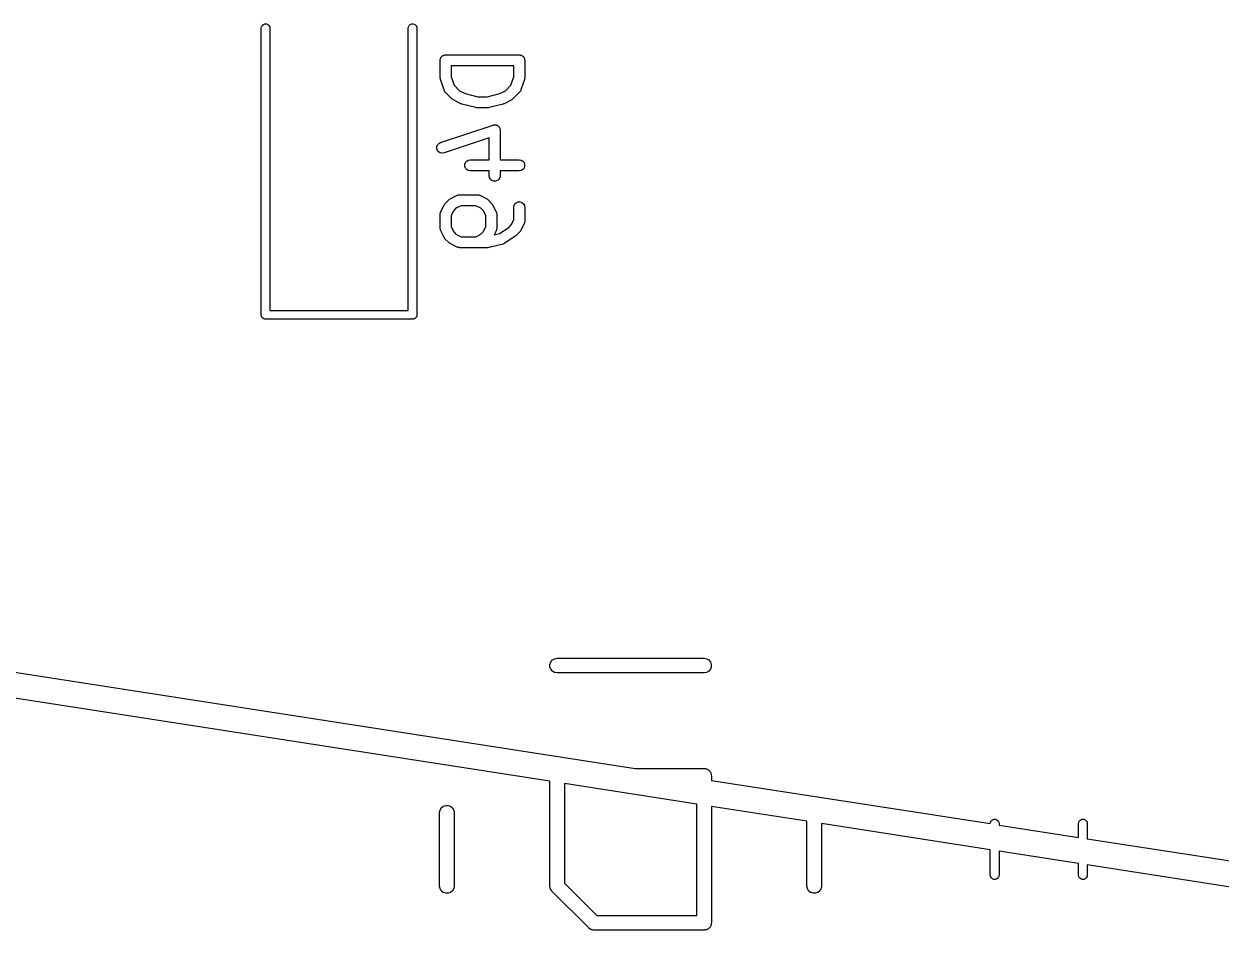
# Model space of a CAD drawing. Extents: x 48 to 353, y -143 to -50.
# Drawn here: x 160.02 to 176.31, y -125.16 to -112.59 of the extents above; entities that cross this region are included whole.
import ezdxf

# ---------------------------------------------------------------- set-up
doc = ezdxf.new("R2010")
doc.units = 0
doc.header["$MEASUREMENT"] = 0
doc.layers.add('BLACK', color=7, linetype='CONTINUOUS')

msp = doc.modelspace()

# ---------------------------------------------------------------- linework, layer by layer
at = {"layer": 'Black'}
for p, q in [((163.276, -112.598), (163.296, -112.591)), ((163.296, -112.591), (163.317, -112.591)), ((163.317, -112.591), (163.336, -112.598)), ((165.276, -112.598), (165.296, -112.591)), ((165.296, -112.591), (165.317, -112.591)), ((165.317, -112.591), (165.336, -112.598)), ((163.246, -112.65), (163.25, -112.629)), ((163.246, -116.55), (163.246, -112.65)), ((163.25, -112.629), (163.26, -112.611)), ((163.26, -112.611), (163.276, -112.598)), ((163.336, -112.598), (163.352, -112.611)), ((163.352, -112.611), (163.363, -112.629)), ((163.363, -112.629), (163.366, -112.65)), ((163.366, -112.65), (163.366, -116.49)), ((165.246, -112.65), (165.25, -112.629)), ((165.246, -116.49), (165.246, -112.65)), ((165.25, -112.629), (165.26, -112.611)), ((165.26, -112.611), (165.276, -112.598)), ((165.336, -112.598), (165.352, -112.611)), ((165.352, -112.611), (165.363, -112.629)), ((165.363, -112.629), (165.366, -112.65)), ((165.366, -112.65), (165.366, -116.55)), ((165.684, -113.086), (165.685, -113.079)), ((165.685, -113.073), (165.687, -113.067)), ((165.685, -113.079), (165.685, -113.073)), ((165.687, -113.067), (165.688, -113.06)), ((165.688, -113.06), (165.691, -113.054)), ((165.691, -113.054), (165.694, -113.048)), ((165.694, -113.048), (165.698, -113.043)), ((165.698, -113.043), (165.701, -113.038)), ((165.701, -113.038), (165.706, -113.033)), ((165.706, -113.033), (165.71, -113.028)), ((165.71, -113.028), (165.716, -113.025)), ((165.716, -113.025), (165.721, -113.021)), ((165.721, -113.021), (165.727, -113.019)), ((165.727, -113.019), (165.733, -113.015)), ((165.733, -113.015), (165.739, -113.014)), ((165.739, -113.014), (165.746, -113.012)), ((165.746, -113.012), (165.752, -113.012)), ((165.752, -113.012), (165.759, -113.011)), ((165.759, -113.011), (166.759, -113.011)), ((166.759, -113.011), (166.765, -113.012)), ((166.765, -113.012), (166.772, -113.012)), ((166.772, -113.012), (166.778, -113.014)), ((166.778, -113.014), (166.784, -113.015)), ((166.784, -113.015), (166.79, -113.019)), ((166.79, -113.019), (166.796, -113.021)), ((166.796, -113.021), (166.801, -113.025)), ((166.801, -113.025), (166.807, -113.028)), ((166.807, -113.028), (166.811, -113.033)), ((166.811, -113.033), (166.816, -113.038)), ((166.816, -113.038), (166.819, -113.043)), ((166.819, -113.043), (166.824, -113.048)), ((166.824, -113.048), (166.826, -113.054)), ((166.826, -113.054), (166.829, -113.06)), ((166.829, -113.06), (166.83, -113.067)), ((166.83, -113.067), (166.832, -113.073)), ((166.832, -113.073), (166.832, -113.079)), ((166.832, -113.079), (166.834, -113.086)), ((165.684, -113.324), (165.684, -113.086)), ((165.834, -113.161), (165.834, -113.312)), ((166.684, -113.161), (165.834, -113.161)), ((166.684, -113.312), (166.684, -113.161)), ((166.834, -113.086), (166.834, -113.324)), ((165.686, -113.336), (165.684, -113.324)), ((165.687, -113.348), (165.686, -113.336)), ((165.735, -113.49), (165.687, -113.348)), ((165.834, -113.312), (165.872, -113.426)), ((166.645, -113.426), (166.684, -113.312)), ((166.83, -113.348), (166.782, -113.49)), ((166.832, -113.336), (166.83, -113.348)), ((166.834, -113.324), (166.832, -113.336)), ((165.737, -113.494), (165.735, -113.49)), ((165.738, -113.498), (165.737, -113.494)), ((165.743, -113.506), (165.738, -113.498)), ((165.748, -113.513), (165.743, -113.506)), ((165.751, -113.516), (165.748, -113.513)), ((165.753, -113.52), (165.751, -113.516)), ((165.848, -113.615), (165.753, -113.52)), ((165.872, -113.426), (165.946, -113.5)), ((165.946, -113.5), (166.023, -113.539)), ((166.023, -113.539), (166.196, -113.582)), ((166.321, -113.582), (166.494, -113.539)), ((166.494, -113.539), (166.571, -113.5)), ((166.571, -113.5), (166.645, -113.426)), ((166.764, -113.52), (166.669, -113.615)), ((166.767, -113.516), (166.764, -113.52)), ((166.77, -113.513), (166.767, -113.516)), ((166.774, -113.506), (166.77, -113.513)), ((166.779, -113.498), (166.774, -113.506)), ((166.78, -113.494), (166.779, -113.498)), ((166.782, -113.49), (166.78, -113.494)), ((165.858, -113.622), (165.848, -113.615)), ((165.868, -113.629), (165.858, -113.622)), ((165.963, -113.677), (165.868, -113.629)), ((165.971, -113.679), (165.963, -113.677)), ((165.979, -113.682), (165.971, -113.679)), ((166.169, -113.73), (165.979, -113.682)), ((166.178, -113.731), (166.169, -113.73)), ((166.187, -113.732), (166.178, -113.731)), ((166.33, -113.732), (166.187, -113.732)), ((166.196, -113.582), (166.321, -113.582)), ((166.339, -113.731), (166.33, -113.732)), ((166.348, -113.73), (166.339, -113.731)), ((166.539, -113.682), (166.348, -113.73)), ((166.546, -113.679), (166.539, -113.682)), ((166.554, -113.677), (166.546, -113.679)), ((166.649, -113.629), (166.554, -113.677)), ((166.659, -113.622), (166.649, -113.629)), ((166.669, -113.615), (166.659, -113.622)), ((165.687, -114.205), (166.402, -113.967)), ((166.402, -113.967), (166.407, -113.966)), ((166.407, -113.966), (166.412, -113.964)), ((166.412, -113.964), (166.42, -113.964)), ((166.42, -113.964), (166.427, -113.963)), ((166.427, -113.963), (166.433, -113.964)), ((166.433, -113.964), (166.438, -113.964)), ((166.438, -113.964), (166.445, -113.967)), ((166.445, -113.967), (166.453, -113.968)), ((166.453, -113.968), (166.458, -113.971)), ((166.458, -113.971), (166.463, -113.973)), ((166.463, -113.973), (166.469, -113.978)), ((166.469, -113.978), (166.475, -113.982)), ((166.475, -113.982), (166.479, -113.986)), ((166.479, -113.986), (166.483, -113.99)), ((166.483, -113.99), (166.487, -113.996)), ((166.487, -113.996), (166.491, -114.002)), ((166.491, -114.002), (166.493, -114.008)), ((166.493, -114.008), (166.496, -114.012)), ((166.496, -114.012), (166.497, -114.02)), ((166.497, -114.02), (166.499, -114.027)), ((166.499, -114.027), (166.499, -114.033)), ((166.499, -114.033), (166.5, -114.038)), ((166.5, -114.038), (166.5, -114.439)), ((165.647, -114.237), (165.664, -114.217)), ((165.664, -114.217), (165.687, -114.205)), ((166.35, -114.142), (165.735, -114.347)), ((166.35, -114.439), (166.35, -114.142)), ((165.637, -114.287), (165.638, -114.261)), ((165.645, -114.312), (165.637, -114.287)), ((165.638, -114.261), (165.647, -114.237)), ((165.661, -114.332), (165.645, -114.312)), ((165.683, -114.346), (165.661, -114.332)), ((165.709, -114.351), (165.683, -114.346)), ((165.735, -114.347), (165.709, -114.351)), ((166.018, -114.501), (166.027, -114.477)), ((166.018, -114.527), (166.018, -114.501)), ((166.027, -114.552), (166.018, -114.527)), ((166.027, -114.477), (166.044, -114.457)), ((166.044, -114.457), (166.066, -114.444)), ((166.066, -114.444), (166.092, -114.439)), ((166.092, -114.439), (166.35, -114.439)), ((166.5, -114.439), (166.759, -114.439)), ((166.759, -114.439), (166.784, -114.444)), ((166.784, -114.444), (166.807, -114.457)), ((166.807, -114.457), (166.824, -114.477)), ((166.824, -114.477), (166.832, -114.501)), ((166.832, -114.527), (166.824, -114.552)), ((166.832, -114.501), (166.832, -114.527)), ((166.044, -114.572), (166.027, -114.552)), ((166.066, -114.585), (166.044, -114.572)), ((166.092, -114.589), (166.066, -114.585)), ((166.35, -114.589), (166.092, -114.589)), ((166.35, -114.657), (166.35, -114.589)), ((166.355, -114.683), (166.35, -114.657)), ((166.368, -114.705), (166.355, -114.683)), ((166.388, -114.722), (166.368, -114.705)), ((166.483, -114.705), (166.463, -114.722)), ((166.496, -114.683), (166.483, -114.705)), ((166.5, -114.657), (166.496, -114.683)), ((166.759, -114.589), (166.5, -114.589)), ((166.5, -114.589), (166.5, -114.657)), ((166.784, -114.585), (166.759, -114.589)), ((166.807, -114.572), (166.784, -114.585)), ((166.824, -114.552), (166.807, -114.572)), ((166.412, -114.731), (166.388, -114.722)), ((166.438, -114.731), (166.412, -114.731)), ((166.463, -114.722), (166.438, -114.731)), ((165.746, -115.043), (165.753, -115.033)), ((165.753, -115.033), (165.801, -114.985)), ((165.801, -114.985), (165.811, -114.978)), ((165.811, -114.978), (165.82, -114.971)), ((165.82, -114.971), (165.916, -114.923)), ((165.916, -114.923), (165.92, -114.922)), ((165.92, -114.922), (165.923, -114.92)), ((165.923, -114.92), (165.932, -114.918)), ((165.932, -114.918), (165.941, -114.916)), ((165.941, -114.916), (165.945, -114.916)), ((165.945, -114.916), (165.949, -114.915)), ((165.949, -114.915), (166.187, -114.915)), ((166.187, -114.915), (166.191, -114.916)), ((166.191, -114.916), (166.196, -114.916)), ((166.196, -114.916), (166.204, -114.918)), ((166.204, -114.918), (166.213, -114.92)), ((166.213, -114.92), (166.217, -114.922)), ((166.217, -114.922), (166.221, -114.923)), ((166.221, -114.923), (166.316, -114.971)), ((166.316, -114.971), (166.326, -114.978)), ((166.326, -114.978), (166.335, -114.985)), ((166.335, -114.985), (166.383, -115.033)), ((166.383, -115.033), (166.39, -115.043)), ((166.701, -115.038), (166.721, -115.021)), ((166.721, -115.021), (166.746, -115.012)), ((166.746, -115.012), (166.772, -115.012)), ((166.772, -115.012), (166.796, -115.021)), ((166.796, -115.021), (166.816, -115.038)), ((165.684, -115.172), (165.687, -115.164)), ((165.684, -115.177), (165.684, -115.172)), ((165.684, -115.181), (165.684, -115.177)), ((165.684, -115.371), (165.684, -115.181)), ((165.687, -115.164), (165.688, -115.155)), ((165.688, -115.155), (165.69, -115.152)), ((165.69, -115.152), (165.692, -115.147)), ((165.692, -115.147), (165.739, -115.052)), ((165.739, -115.052), (165.746, -115.043)), ((165.868, -115.13), (165.834, -115.199)), ((165.898, -115.1), (165.868, -115.13)), ((165.967, -115.065), (165.898, -115.1)), ((166.169, -115.065), (165.967, -115.065)), ((166.238, -115.1), (166.169, -115.065)), ((166.268, -115.13), (166.238, -115.1)), ((166.303, -115.199), (166.268, -115.13)), ((166.39, -115.043), (166.397, -115.052)), ((166.397, -115.052), (166.445, -115.147)), ((166.445, -115.147), (166.446, -115.152)), ((166.446, -115.152), (166.448, -115.155)), ((166.448, -115.155), (166.45, -115.164)), ((166.45, -115.164), (166.452, -115.172)), ((166.452, -115.172), (166.452, -115.177)), ((166.452, -115.177), (166.453, -115.181)), ((166.453, -115.181), (166.453, -115.371)), ((166.684, -115.086), (166.688, -115.06)), ((166.684, -115.258), (166.684, -115.086)), ((166.688, -115.06), (166.701, -115.038)), ((166.816, -115.038), (166.829, -115.06)), ((166.829, -115.06), (166.834, -115.086)), ((166.834, -115.086), (166.834, -115.276)), ((165.834, -115.199), (165.834, -115.354)), ((165.834, -115.354), (165.868, -115.422)), ((166.268, -115.422), (166.303, -115.354)), ((166.303, -115.354), (166.303, -115.199)), ((166.49, -115.445), (166.616, -115.361)), ((166.616, -115.361), (166.649, -115.327)), ((166.649, -115.327), (166.684, -115.258)), ((166.826, -115.31), (166.778, -115.405)), ((166.827, -115.306), (166.826, -115.31)), ((166.829, -115.302), (166.827, -115.306)), ((166.831, -115.293), (166.829, -115.302)), ((166.833, -115.285), (166.831, -115.293)), ((166.834, -115.276), (166.833, -115.28)), ((166.833, -115.28), (166.833, -115.285)), ((165.684, -115.376), (165.684, -115.371)), ((165.684, -115.38), (165.684, -115.376)), ((165.687, -115.388), (165.684, -115.38)), ((165.688, -115.397), (165.687, -115.388)), ((165.69, -115.401), (165.688, -115.397)), ((165.692, -115.405), (165.69, -115.401)), ((165.739, -115.5), (165.692, -115.405)), ((165.746, -115.51), (165.739, -115.5)), ((165.753, -115.52), (165.746, -115.51)), ((165.801, -115.567), (165.753, -115.52)), ((165.868, -115.422), (165.898, -115.453)), ((165.898, -115.453), (165.967, -115.487)), ((165.967, -115.487), (166.169, -115.487)), ((166.169, -115.487), (166.238, -115.453)), ((166.238, -115.453), (166.268, -115.422)), ((166.445, -115.405), (166.416, -115.463)), ((166.416, -115.463), (166.49, -115.445)), ((166.446, -115.401), (166.445, -115.405)), ((166.448, -115.397), (166.446, -115.401)), ((166.45, -115.388), (166.448, -115.397)), ((166.452, -115.38), (166.45, -115.388)), ((166.453, -115.371), (166.452, -115.376)), ((166.452, -115.376), (166.452, -115.38)), ((166.705, -115.481), (166.562, -115.577)), ((166.71, -115.476), (166.705, -115.481)), ((166.716, -115.472), (166.71, -115.476)), ((166.764, -115.424), (166.716, -115.472)), ((166.771, -115.415), (166.764, -115.424)), ((166.778, -115.405), (166.771, -115.415)), ((165.811, -115.574), (165.801, -115.567)), ((165.82, -115.581), (165.811, -115.574)), ((165.916, -115.629), (165.82, -115.581)), ((165.92, -115.63), (165.916, -115.629)), ((165.923, -115.632), (165.92, -115.63)), ((165.932, -115.634), (165.923, -115.632)), ((165.941, -115.636), (165.932, -115.634)), ((165.945, -115.636), (165.941, -115.636)), ((165.949, -115.637), (165.945, -115.636)), ((166.33, -115.637), (165.949, -115.637)), ((166.339, -115.635), (166.33, -115.637)), ((166.348, -115.635), (166.339, -115.635)), ((166.539, -115.587), (166.348, -115.635)), ((166.55, -115.582), (166.539, -115.587)), ((166.562, -115.577), (166.55, -115.582)), ((127.266, -116.345), (168.335, -122.725)), ((163.366, -116.49), (165.246, -116.49)), ((167.175, -122.899), (126.695, -116.61)), ((163.247, -116.555), (163.246, -116.55)), ((163.247, -116.56), (163.247, -116.555)), ((163.249, -116.565), (163.247, -116.56)), ((163.25, -116.571), (163.249, -116.565)), ((163.252, -116.575), (163.25, -116.571)), ((163.254, -116.58), (163.252, -116.575)), ((163.258, -116.584), (163.254, -116.58)), ((163.26, -116.589), (163.258, -116.584)), ((163.264, -116.592), (163.26, -116.589)), ((163.268, -116.596), (163.264, -116.592)), ((163.272, -116.599), (163.268, -116.596)), ((163.276, -116.602), (163.272, -116.599)), ((163.281, -116.604), (163.276, -116.602)), ((163.286, -116.606), (163.281, -116.604)), ((163.291, -116.607), (163.286, -116.606)), ((163.296, -116.609), (163.291, -116.607)), ((163.301, -116.609), (163.296, -116.609)), ((163.306, -116.61), (163.301, -116.609)), ((165.306, -116.61), (163.306, -116.61)), ((165.311, -116.609), (165.306, -116.61)), ((165.317, -116.609), (165.311, -116.609)), ((165.322, -116.607), (165.317, -116.609)), ((165.327, -116.606), (165.322, -116.607)), ((165.331, -116.604), (165.327, -116.606)), ((165.336, -116.602), (165.331, -116.604)), ((165.34, -116.599), (165.336, -116.602)), ((165.345, -116.596), (165.34, -116.599)), ((165.348, -116.592), (165.345, -116.596)), ((165.352, -116.589), (165.348, -116.592)), ((165.355, -116.584), (165.352, -116.589)), ((165.358, -116.58), (165.355, -116.584)), ((165.36, -116.575), (165.358, -116.58)), ((165.363, -116.571), (165.36, -116.575)), ((165.364, -116.565), (165.363, -116.571)), ((165.365, -116.56), (165.364, -116.565)), ((165.366, -116.55), (165.365, -116.555)), ((165.365, -116.555), (165.365, -116.56)), ((167.241, -121.231), (167.275, -121.225)), ((167.275, -121.225), (169.275, -121.225)), ((169.275, -121.225), (169.309, -121.231)), ((167.177, -121.308), (167.188, -121.275)), ((167.177, -121.342), (167.177, -121.308)), ((167.188, -121.375), (167.177, -121.342)), ((167.188, -121.275), (167.211, -121.248)), ((167.211, -121.402), (167.188, -121.375)), ((167.211, -121.248), (167.241, -121.231)), ((169.309, -121.231), (169.339, -121.248)), ((169.339, -121.248), (169.362, -121.275)), ((169.362, -121.375), (169.339, -121.402)), ((169.362, -121.275), (169.373, -121.308)), ((169.373, -121.342), (169.362, -121.375)), ((169.373, -121.308), (169.373, -121.342)), ((167.241, -121.419), (167.211, -121.402)), ((167.275, -121.425), (167.241, -121.419)), ((169.275, -121.425), (167.275, -121.425)), ((169.309, -121.419), (169.275, -121.425)), ((169.339, -121.402), (169.309, -121.419)), ((168.335, -122.725), (169.275, -122.725)), ((169.275, -122.725), (169.284, -122.727)), ((169.284, -122.727), (169.292, -122.727)), ((169.292, -122.727), (169.301, -122.73)), ((169.301, -122.73), (169.309, -122.731)), ((169.309, -122.731), (169.317, -122.735)), ((169.317, -122.735), (169.325, -122.738)), ((169.325, -122.738), (169.332, -122.744)), ((169.332, -122.744), (169.339, -122.748)), ((169.339, -122.748), (169.345, -122.755)), ((169.345, -122.755), (169.352, -122.761)), ((169.352, -122.761), (169.356, -122.768)), ((169.356, -122.768), (169.362, -122.775)), ((169.362, -122.775), (169.365, -122.783)), ((169.365, -122.783), (169.369, -122.791)), ((169.369, -122.791), (169.37, -122.799)), ((169.37, -122.799), (169.373, -122.808)), ((169.373, -122.808), (169.373, -122.816)), ((169.373, -122.816), (169.375, -122.825)), ((169.375, -122.825), (169.375, -122.887)), ((167.175, -124.325), (167.175, -122.899)), ((169.175, -123.21), (167.375, -122.93)), ((167.375, -122.93), (167.375, -124.284)), ((169.375, -122.887), (173.171, -123.476)), ((165.675, -123.325), (165.681, -123.291)), ((165.675, -124.325), (165.675, -123.325)), ((165.681, -123.291), (165.698, -123.261)), ((165.698, -123.261), (165.725, -123.238)), ((165.725, -123.238), (165.758, -123.227)), ((165.758, -123.227), (165.792, -123.227)), ((165.792, -123.227), (165.825, -123.238)), ((165.825, -123.238), (165.852, -123.261)), ((165.852, -123.261), (165.869, -123.291)), ((165.869, -123.291), (165.875, -123.325)), ((165.875, -123.325), (165.875, -124.325)), ((169.175, -124.725), (169.175, -123.21)), ((170.675, -123.443), (169.375, -123.241)), ((169.375, -123.241), (169.375, -124.825)), ((170.675, -124.325), (170.675, -123.443)), ((173.171, -123.831), (170.875, -123.474)), ((170.875, -123.474), (170.875, -124.325)), ((173.171, -123.475), (173.175, -123.454)), ((173.171, -123.476), (173.171, -123.475)), ((173.175, -123.454), (173.185, -123.436)), ((173.185, -123.436), (173.201, -123.423)), ((173.201, -123.423), (173.221, -123.416)), ((173.221, -123.416), (173.242, -123.416)), ((173.242, -123.416), (173.261, -123.423)), ((173.261, -123.423), (173.277, -123.436)), ((173.277, -123.436), (173.288, -123.454)), ((173.288, -123.454), (173.291, -123.475)), ((173.291, -123.475), (173.291, -123.495)), ((173.291, -123.495), (174.371, -123.663)), ((174.371, -123.475), (174.375, -123.454)), ((174.371, -123.663), (174.371, -123.475)), ((174.375, -123.454), (174.385, -123.436)), ((174.385, -123.436), (174.401, -123.423)), ((174.401, -123.423), (174.421, -123.416)), ((174.421, -123.416), (174.442, -123.416)), ((174.442, -123.416), (174.461, -123.423)), ((174.461, -123.423), (174.477, -123.436)), ((174.477, -123.436), (174.488, -123.454)), ((174.488, -123.454), (174.491, -123.475)), ((174.491, -123.475), (174.491, -123.681)), ((173.171, -124.175), (173.171, -123.831)), ((174.491, -123.681), (234.803, -133.051)), ((174.371, -124.017), (173.291, -123.849)), ((173.291, -123.849), (173.291, -124.175)), ((174.371, -124.175), (174.371, -124.017)), ((234.521, -133.362), (174.491, -124.036)), ((174.491, -124.036), (174.491, -124.175)), ((167.375, -124.284), (167.816, -124.725)), ((173.175, -124.196), (173.171, -124.175)), ((173.185, -124.214), (173.175, -124.196)), ((173.201, -124.227), (173.185, -124.214)), ((173.221, -124.234), (173.201, -124.227)), ((173.242, -124.234), (173.221, -124.234)), ((173.261, -124.227), (173.242, -124.234)), ((173.277, -124.214), (173.261, -124.227)), ((173.288, -124.196), (173.277, -124.214)), ((173.291, -124.175), (173.288, -124.196)), ((174.375, -124.196), (174.371, -124.175)), ((174.385, -124.214), (174.375, -124.196)), ((174.401, -124.227), (174.385, -124.214)), ((174.421, -124.234), (174.401, -124.227)), ((174.442, -124.234), (174.421, -124.234)), ((174.461, -124.227), (174.442, -124.234)), ((174.477, -124.214), (174.461, -124.227)), ((174.488, -124.196), (174.477, -124.214)), ((174.491, -124.175), (174.488, -124.196)), ((165.681, -124.359), (165.675, -124.325)), ((165.698, -124.389), (165.681, -124.359)), ((165.725, -124.412), (165.698, -124.389)), ((165.758, -124.423), (165.725, -124.412)), ((165.792, -124.423), (165.758, -124.423)), ((165.825, -124.412), (165.792, -124.423)), ((165.852, -124.389), (165.825, -124.412)), ((165.869, -124.359), (165.852, -124.389)), ((165.875, -124.325), (165.869, -124.359)), ((167.176, -124.329), (167.175, -124.325)), ((167.175, -124.334), (167.176, -124.329)), ((167.179, -124.346), (167.175, -124.334)), ((167.181, -124.359), (167.179, -124.346)), ((167.183, -124.363), (167.181, -124.359)), ((167.184, -124.367), (167.183, -124.363)), ((167.192, -124.378), (167.184, -124.367)), ((167.198, -124.389), (167.192, -124.378)), ((167.202, -124.392), (167.198, -124.389)), ((167.204, -124.396), (167.202, -124.392)), ((167.704, -124.896), (167.204, -124.396)), ((170.681, -124.359), (170.675, -124.325)), ((170.698, -124.389), (170.681, -124.359)), ((170.725, -124.412), (170.698, -124.389)), ((170.758, -124.423), (170.725, -124.412)), ((170.792, -124.423), (170.758, -124.423)), ((170.825, -124.412), (170.792, -124.423)), ((170.852, -124.389), (170.825, -124.412)), ((170.869, -124.359), (170.852, -124.389)), ((170.875, -124.325), (170.869, -124.359)), ((167.816, -124.725), (169.175, -124.725)), ((167.708, -124.898), (167.704, -124.896)), ((167.711, -124.902), (167.708, -124.898)), ((167.722, -124.908), (167.711, -124.902)), ((167.733, -124.916), (167.722, -124.908)), ((167.737, -124.917), (167.733, -124.916)), ((167.741, -124.919), (167.737, -124.917)), ((167.754, -124.921), (167.741, -124.919)), ((167.766, -124.925), (167.754, -124.921)), ((167.771, -124.924), (167.766, -124.925)), ((167.775, -124.925), (167.771, -124.924)), ((169.275, -124.925), (167.775, -124.925)), ((169.284, -124.923), (169.275, -124.925)), ((169.292, -124.923), (169.284, -124.923)), ((169.301, -124.92), (169.292, -124.923)), ((169.309, -124.919), (169.301, -124.92)), ((169.317, -124.915), (169.309, -124.919)), ((169.325, -124.912), (169.317, -124.915)), ((169.332, -124.906), (169.325, -124.912)), ((169.339, -124.902), (169.332, -124.906)), ((169.345, -124.895), (169.339, -124.902)), ((169.352, -124.889), (169.345, -124.895)), ((169.356, -124.882), (169.352, -124.889)), ((169.362, -124.875), (169.356, -124.882)), ((169.365, -124.867), (169.362, -124.875)), ((169.369, -124.859), (169.365, -124.867)), ((169.37, -124.851), (169.369, -124.859)), ((169.373, -124.842), (169.37, -124.851)), ((169.375, -124.825), (169.373, -124.834)), ((169.373, -124.834), (169.373, -124.842))]:
    msp.add_line(p, q, dxfattribs=at)

doc.saveas('drawing.dxf')
